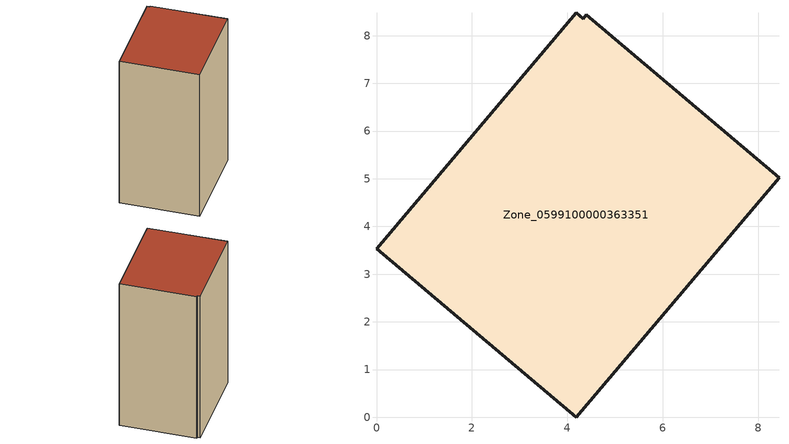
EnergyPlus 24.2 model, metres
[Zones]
Zone_0599100000363351
 floor ground (C_G): 4.18,0 0,3.54 4.19,8.48 4.34,8.36 4.4,8.44 8.44,5.03 z0.06
 wall outside (C_F): 4.18,0 8.44,5.03 4.4,8.44 4.34,8.36 4.19,8.48 0,3.54 4.18,0 z0.06:11.37
 roof outside (C_R): 0,3.54 4.18,0 8.44,5.03 4.4,8.44 4.34,8.36 4.19,8.48 z11.37
[BUILDING]
Pand.0599100000363351: North Axis=0; Terrain=City; Loads Convergence Tolerance Value=0.04; Temperature Convergence Tolerance Value=0.4; Solar Distribution=FullExterior; Maximum Number of Warmup Days=25; Minimum Number of Warmup Days=1
[Site:Location]
Rotterdam.The.Hague.AP_ZH_NLD Design_Conditions: Latitude=51.96; Longitude=4.45; Time Zone=1; Elevation=-4.5
[SITE:GROUNDTEMPERATURE:BUILDINGSURFACE]
18, 18, 18, 18, 18, 18, 18, 18, 18, 18, 18, 18
[MATERIAL] Thermal Absorptance=0.9; Solar Absorptance=0.7; Visible Absorptance=0.7
Name | Roughness | Thickness | Conductivity | Density | Specific Heat
G.TI.1992-2005 | MediumSmooth | 0.15 | 0.06 | 540 | 1210
F.TI.1992-2005 | Rough | 0.3 | 0.12 | 1920 | 840
R.TI.1992-2005 | MediumRough | 0.2 | 0.08 | 1500 | 1000
[CONSTRUCTION]
C_G: G.TI.1992-2005
C_F: F.TI.1992-2005
C_R: R.TI.1992-2005
[ZONE]
Zone_0599100000363351: Type=1; Multiplier=1; Ceiling Height=Autocalculate; Volume=Autocalculate; Floor Area=autocalculate; Part of Total Floor Area=Yes
[ZONEINFILTRATION:DESIGNFLOWRATE]
Infil_Zone_0599100000363351: Zone or ZoneList or Space or SpaceList=Zone_0599100000363351; Schedule=AlwaysOn; Design Flow Rate Calculation Method=Flow/Area; Flow Rate per Floor Area=0.0015; Constant Term Coefficient=1; Temperature Term Coefficient=0; Velocity Term Coefficient=0; Velocity Squared Term Coefficient=0
[HVACTEMPLATE:ZONE:IDEALLOADSAIRSYSTEM]
Zone_0599100000363351: Maximum Heating Supply Air Temperature=50; Minimum Cooling Supply Air Temperature=13; Maximum Heating Supply Air Humidity Ratio=0.0156; Minimum Cooling Supply Air Humidity Ratio=0.0077; Heating Limit=NoLimit; Cooling Limit=NoLimit; Dehumidification Control Type=ConstantSensibleHeatRatio; Cooling Sensible Heat Ratio=0.7; Dehumidification Setpoint=60; Humidification Control Type=None; Humidification Setpoint=30; Outdoor Air Method=None; Outdoor Air Flow Rate per Person=0.00944; Outdoor Air Flow Rate per Zone Floor Area=0; Outdoor Air Flow Rate per Zone=0; Demand Controlled Ventilation Type=None; Outdoor Air Economizer Type=NoEconomizer; Heat Recovery Type=None; Sensible Heat Recovery Effectiveness=0.7; Latent Heat Recovery Effectiveness=0.65
[ZONECONTROL:THERMOSTAT]
ThermostatControl_Zone_0599100000363351: Zone or ZoneList=Zone_0599100000363351; Control Type Schedule=DualSetpointControlType; Control 1=Thermostat_Zone_0599100000363351; Temperature Difference Between Cutout And Setpoint=0
[THERMOSTATSETPOINT:DUALSETPOINT]
Thermostat_Zone_0599100000363351: Heating Setpoint Temperature Schedule=HeatingSetpoint_Zone_0599100000363351; Cooling Setpoint Temperature Schedule=CoolingSetpoint_Zone_0599100000363351
[SCHEDULE:COMPACT]
HeatingSetpoint_Zone_0599100000363351: Through: 12/31, For: AllDays, Until: 24:00, 21
CoolingSetpoint_Zone_0599100000363351: Through: 12/31, For: AllDays, Until: 24:00, 24
DualSetpointControlType: Through: 12/31, For: AllDays, Until: 24:00, 4
AlwaysOn: Through: 12/31, For: AllDays, Until: 24:00, 1
